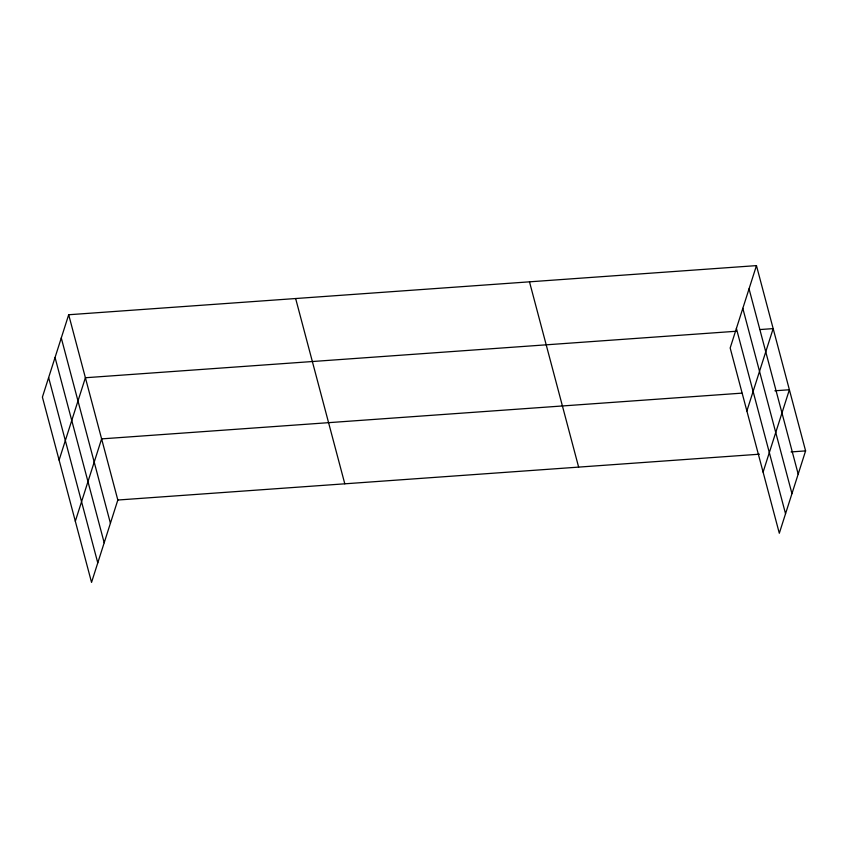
<?xml version="1.0" encoding="UTF-8"?>
<svg xmlns="http://www.w3.org/2000/svg" width="848" height="848" viewBox="0 0 848 848"><rect width="100%" height="100%" fill="white"/><g stroke="black" fill="none" stroke-linecap="round" stroke-linejoin="round"><path stroke-width="1.27" d="M68.688 314.746L42.4 397.108L91.542 582.385L117.83 500.023L68.688 314.746L756.458 265.615L805.6 450.892L779.312 533.254L730.17 347.977L756.458 265.615M59.106 460.093L85.394 377.742L736.212 331.25M75.324 521.244L101.612 438.882L741.883 393.143M746.876 410.973L773.164 328.611L759.967 329.554M763.094 472.113L789.382 389.751L774.871 390.79M117.83 500.023L759.416 454.199M791.089 451.931L805.6 450.892M749.049 288.839L798.191 474.117M742.816 308.354L791.958 493.631M736.403 328.462L785.545 513.74M529.491 281.833L578.633 467.11M295.645 298.528L344.797 483.805M61.279 337.96L110.42 523.237M55.046 357.474L104.187 542.762M48.633 377.583L97.774 562.871"/></g></svg>
